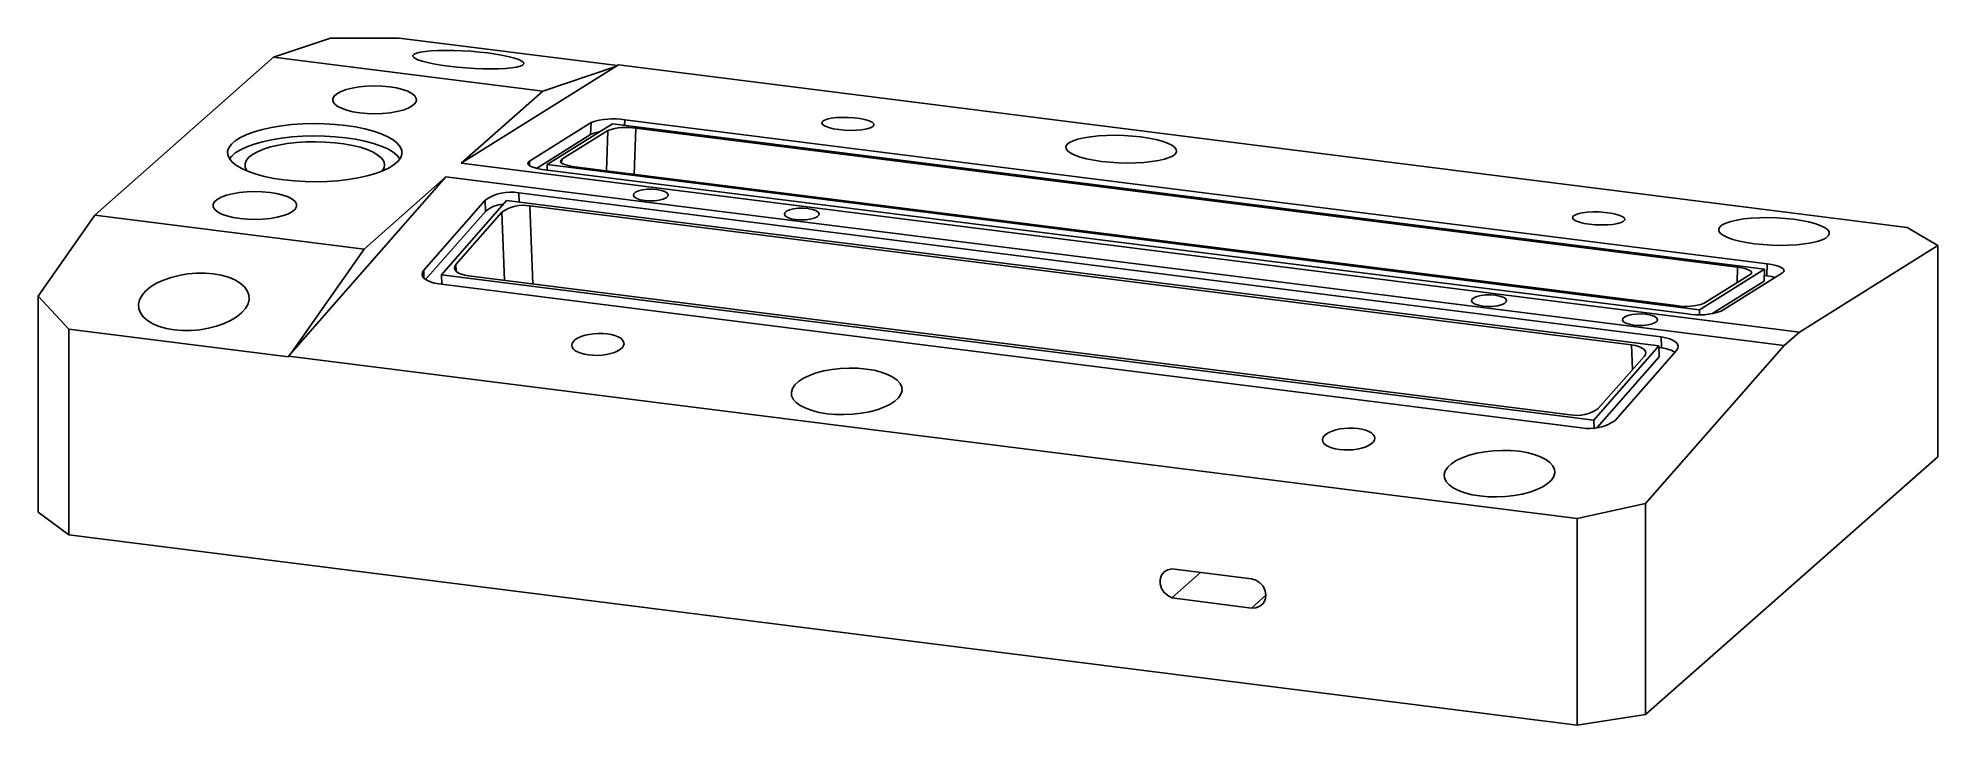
# Paper-space layout '_Dimetric' of a CAD drawing. Header units: millimetres. Extents: x 0.2 to 22, y -2.2 to 5.6.
import ezdxf

# ---------------------------------------------------------------- set-up
doc = ezdxf.new("R2010")
doc.units = ezdxf.units.MM

psp = doc.layouts.new('_Dimetric')

# ---------------------------------------------------------------- linework, layer by layer
at = {"color": 7, "linetype": 'Continuous', "lineweight": 25}
for p, q in [((2.917, 5.401), (3.567, 5.621)), ((3.567, 5.621), (4.354, 5.621)), ((6.859, 5.306), (4.354, 5.621)), ((2.917, 5.401), (0.866, 3.592)), ((6.004, 5.012), (2.917, 5.401)), ((5.067, 4.186), (6.87, 5.313)), ((6.004, 5.012), (6.841, 5.295)), ((6.87, 5.313), (21.64, 3.452)), ((6.004, 5.012), (5.067, 4.186)), ((6.555, 4.652), (5.851, 4.212)), ((6.8, 4.637), (6.054, 4.171)), ((6.55, 4.516), (6.555, 4.652)), ((20.008, 2.973), (6.8, 4.637)), ((20.037, 3.033), (6.941, 4.683)), ((19.697, 2.996), (7.069, 4.587)), ((6.55, 4.516), (5.929, 4.128)), ((6.747, 4.562), (6.219, 4.232)), ((5.067, 4.186), (20.408, 2.253)), ((6.052, 4.107), (6.054, 4.171)), ((6.054, 4.171), (19.262, 2.506)), ((6.365, 4.147), (18.993, 2.556)), ((3.087, 1.977), (4.89, 4.03)), ((4.89, 4.03), (3.953, 3.203)), ((4.89, 4.03), (20.231, 2.097)), ((6.026, 4.111), (19.122, 2.461)), ((5.341, 3.762), (4.637, 2.961)), ((5.586, 3.758), (4.84, 2.908)), ((5.345, 3.635), (5.341, 3.762)), ((18.794, 2.094), (5.586, 3.758)), ((18.823, 2.197), (5.727, 3.847)), ((0.216, 2.665), (0.866, 3.592)), ((3.953, 3.203), (0.866, 3.592)), ((5.345, 3.635), (4.659, 2.854)), ((5.533, 3.627), (5.005, 3.026)), ((18.483, 2.106), (5.855, 3.697)), ((21.995, 3.245), (21.64, 3.452)), ((3.116, 2.01), (3.953, 3.203)), ((20.408, 2.253), (21.995, 3.245)), ((21.995, 0.824), (21.995, 3.245)), ((4.84, 2.908), (18.048, 1.244)), ((4.844, 2.801), (4.84, 2.908)), ((5.151, 2.896), (17.779, 1.305)), ((19.262, 2.506), (20.008, 2.973)), ((19.315, 2.582), (19.843, 2.912)), ((19.401, 2.461), (20.004, 2.837)), ((19.508, 2.491), (20.212, 2.931)), ((20.004, 2.837), (20.008, 2.973)), ((20.032, 2.897), (20.006, 2.9)), ((20.032, 2.897), (20.037, 3.033)), ((0.571, 2.285), (0.216, 2.665)), ((0.216, 0.19), (0.216, 2.665)), ((4.812, 2.805), (17.908, 1.155)), ((19.26, 2.452), (19.262, 2.506)), ((0.571, -0.072), (0.571, 2.285)), ((3.087, 1.968), (0.571, 2.285)), ((18.827, 2.07), (18.823, 2.197)), ((20.231, 2.097), (20.408, 2.253)), ((3.087, 1.977), (17.857, 0.116)), ((3.087, 1.977), (3.087, 1.968)), ((18.048, 1.244), (18.794, 2.094)), ((18.088, 1.157), (18.799, 1.967)), ((18.101, 1.376), (18.629, 1.977)), ((18.294, 1.24), (18.998, 2.042)), ((18.643, 0.289), (20.231, 2.097)), ((18.799, 1.967), (18.794, 2.094)), ((18.827, 2.07), (18.795, 2.074)), ((18.052, 1.153), (18.048, 1.244)), ((18.643, -2.131), (21.995, 0.824)), ((17.857, 0.116), (18.643, 0.289)), ((18.643, -2.131), (18.643, 0.289)), ((0.216, 0.19), (0.571, -0.072)), ((17.857, -2.25), (17.857, 0.116)), ((0.571, -0.072), (17.857, -2.25)), ((14.125, -0.575), (13.214, -0.461)), ((13.541, -0.502), (13.214, -0.791)), ((13.214, -0.791), (14.125, -0.91)), ((17.857, -2.25), (18.643, -2.131))]:
    psp.add_line(p, q, dxfattribs=at)
at = {"color": 8, "linetype": 'Continuous', "lineweight": 25}
for p, q in [((6.939, 4.62), (6.941, 4.683)), ((7.051, 4.061), (7.069, 4.587)), ((6.731, 4.101), (6.747, 4.562)), ((5.849, 4.161), (5.851, 4.212)), ((6.218, 4.189), (6.219, 4.232)), ((5.731, 3.74), (5.727, 3.847)), ((5.563, 2.844), (5.533, 3.627)), ((5.889, 2.803), (5.855, 3.697)), ((4.64, 2.869), (4.637, 2.961)), ((5.008, 2.949), (5.005, 3.026)), ((19.691, 2.817), (19.697, 2.996)), ((18.494, 1.823), (18.483, 2.106)), ((14.291, -0.763), (14.125, -0.91))]:
    psp.add_line(p, q, dxfattribs=at)
at = {"color": 7, "linetype": 'Continuous', "lineweight": 25, "flags": 128}
for points in [[(4.924, 5.298), (5.02, 5.287), (5.119, 5.279), (5.218, 5.272), (5.316, 5.268), (5.41, 5.267), (5.497, 5.269), (5.576, 5.273), (5.644, 5.279), (5.7, 5.288), (5.743, 5.299), (5.77, 5.312), (5.783, 5.326), (5.78, 5.342), (5.761, 5.358), (5.727, 5.374), (5.679, 5.391), (5.618, 5.407), (5.546, 5.423), (5.463, 5.437), (5.373, 5.45), (5.277, 5.46), (5.179, 5.469), (5.079, 5.475), (4.981, 5.479), (4.887, 5.48), (4.8, 5.479), (4.721, 5.475), (4.653, 5.468), (4.597, 5.46), (4.555, 5.449), (4.527, 5.436), (4.514, 5.422), (4.517, 5.406), (4.536, 5.39), (4.57, 5.373), (4.618, 5.356), (4.679, 5.34), (4.751, 5.325), (4.834, 5.311), (4.924, 5.298)], [(3.905, 4.763), (3.99, 4.756), (4.078, 4.753), (4.166, 4.756), (4.251, 4.764), (4.33, 4.778), (4.401, 4.796), (4.46, 4.818), (4.506, 4.843), (4.537, 4.871), (4.553, 4.9), (4.552, 4.929), (4.535, 4.958), (4.502, 4.986), (4.455, 5.011), (4.395, 5.032), (4.324, 5.05), (4.244, 5.063), (4.159, 5.071), (4.07, 5.073), (3.982, 5.07), (3.897, 5.062), (3.818, 5.048), (3.748, 5.03), (3.689, 5.008), (3.643, 4.983), (3.612, 4.956), (3.596, 4.927), (3.597, 4.897), (3.614, 4.868), (3.646, 4.841), (3.694, 4.816), (3.754, 4.794), (3.825, 4.776), (3.905, 4.763)], [(3.035, 3.996), (3.155, 3.984), (3.278, 3.977), (3.404, 3.975), (3.529, 3.978), (3.652, 3.986), (3.771, 4), (3.884, 4.018), (3.989, 4.041), (4.084, 4.069), (4.169, 4.1), (4.241, 4.134), (4.3, 4.171), (4.344, 4.21), (4.373, 4.251), (4.387, 4.292), (4.385, 4.334), (4.367, 4.376), (4.334, 4.416), (4.286, 4.455), (4.224, 4.491), (4.149, 4.524), (4.061, 4.555), (3.963, 4.581), (3.856, 4.603), (3.742, 4.62), (3.622, 4.632), (3.498, 4.639), (3.373, 4.641), (3.247, 4.638), (3.124, 4.63), (3.006, 4.616), (2.893, 4.598), (2.788, 4.575), (2.692, 4.547), (2.608, 4.516), (2.536, 4.482), (2.477, 4.445), (2.432, 4.406), (2.403, 4.365), (2.389, 4.324), (2.391, 4.282), (2.409, 4.24), (2.442, 4.2), (2.49, 4.161), (2.552, 4.125), (2.628, 4.092), (2.715, 4.061), (2.813, 4.035), (2.92, 4.013), (3.035, 3.996)], [(9.394, 4.572), (9.461, 4.566), (9.531, 4.563), (9.599, 4.565), (9.661, 4.57), (9.715, 4.579), (9.757, 4.592), (9.786, 4.606), (9.798, 4.623), (9.795, 4.64), (9.776, 4.658), (9.742, 4.674), (9.694, 4.688), (9.637, 4.699), (9.572, 4.708), (9.502, 4.712), (9.433, 4.712), (9.368, 4.709), (9.309, 4.702), (9.261, 4.691), (9.225, 4.677), (9.205, 4.661), (9.2, 4.644), (9.211, 4.627), (9.238, 4.61), (9.279, 4.595), (9.332, 4.582), (9.394, 4.572)], [(4.365, 4.237), (4.334, 4.275), (4.286, 4.313), (4.224, 4.35), (4.149, 4.383), (4.061, 4.413), (3.963, 4.439), (3.856, 4.461), (3.742, 4.478), (3.622, 4.491), (3.498, 4.498), (3.373, 4.5), (3.247, 4.497), (3.124, 4.488), (3.006, 4.475), (2.893, 4.456), (2.788, 4.433), (2.692, 4.406), (2.608, 4.375), (2.536, 4.341), (2.477, 4.304), (2.432, 4.265), (2.411, 4.237)], [(2.617, 4.096), (2.61, 4.105), (2.592, 4.142), (2.589, 4.179), (2.602, 4.216), (2.63, 4.252), (2.674, 4.286), (2.73, 4.318), (2.8, 4.347), (2.882, 4.373), (2.973, 4.394), (3.072, 4.412), (3.177, 4.424), (3.287, 4.431), (3.398, 4.433), (3.509, 4.43), (3.618, 4.422), (3.723, 4.409), (3.82, 4.391), (3.91, 4.369), (3.989, 4.343), (4.057, 4.313), (4.111, 4.281), (4.152, 4.246), (4.178, 4.21), (4.188, 4.173), (4.183, 4.135), (4.162, 4.099), (4.16, 4.096)], [(12.407, 4.208), (12.317, 4.221), (12.235, 4.238), (12.162, 4.257), (12.101, 4.278), (12.053, 4.302), (12.019, 4.326), (12.001, 4.351), (11.998, 4.376), (12.01, 4.4), (12.038, 4.423), (12.08, 4.444), (12.136, 4.462), (12.205, 4.478), (12.283, 4.491), (12.371, 4.5), (12.464, 4.505), (12.562, 4.507), (12.662, 4.504), (12.761, 4.498), (12.856, 4.488), (12.947, 4.475), (13.029, 4.458), (13.102, 4.439), (13.163, 4.417), (13.211, 4.394), (13.244, 4.37), (13.263, 4.345), (13.266, 4.32), (13.254, 4.296), (13.226, 4.273), (13.183, 4.252), (13.127, 4.233), (13.059, 4.217), (12.98, 4.205), (12.893, 4.196), (12.799, 4.19), (12.702, 4.189), (12.602, 4.191), (12.503, 4.198), (12.407, 4.208)], [(5.851, 4.212), (5.836, 4.198), (5.832, 4.184), (5.839, 4.169), (5.858, 4.155), (5.888, 4.141), (5.927, 4.129), (5.973, 4.119), (6.026, 4.111)], [(6.219, 4.232), (6.207, 4.22), (6.204, 4.208), (6.21, 4.196), (6.226, 4.184), (6.25, 4.173), (6.282, 4.163), (6.321, 4.154), (6.365, 4.147)], [(2.532, 3.553), (2.618, 3.545), (2.706, 3.543), (2.794, 3.546), (2.879, 3.554), (2.958, 3.568), (3.028, 3.586), (3.088, 3.608), (3.134, 3.633), (3.165, 3.66), (3.18, 3.69), (3.18, 3.719), (3.163, 3.748), (3.13, 3.775), (3.083, 3.8), (3.023, 3.822), (2.951, 3.84), (2.872, 3.853), (2.786, 3.86), (2.698, 3.863), (2.61, 3.86), (2.525, 3.852), (2.446, 3.838), (2.376, 3.82), (2.317, 3.798), (2.271, 3.773), (2.239, 3.745), (2.224, 3.716), (2.225, 3.687), (2.242, 3.658), (2.274, 3.63), (2.321, 3.605), (2.382, 3.584), (2.453, 3.566), (2.532, 3.553)], [(7.311, 3.885), (7.255, 3.889), (7.199, 3.888), (7.145, 3.881), (7.099, 3.87), (7.065, 3.855), (7.045, 3.837), (7.041, 3.818), (7.053, 3.799), (7.08, 3.783), (7.12, 3.769), (7.17, 3.76), (7.225, 3.756), (7.282, 3.757), (7.335, 3.764), (7.381, 3.775), (7.415, 3.79), (7.435, 3.808), (7.44, 3.827), (7.428, 3.845), (7.401, 3.862), (7.361, 3.876), (7.311, 3.885)], [(8.9, 3.542), (8.956, 3.538), (9.012, 3.539), (9.066, 3.546), (9.112, 3.557), (9.146, 3.572), (9.166, 3.59), (9.17, 3.609), (9.158, 3.627), (9.131, 3.644), (9.091, 3.658), (9.041, 3.667), (8.986, 3.671), (8.929, 3.67), (8.876, 3.663), (8.83, 3.652), (8.796, 3.637), (8.776, 3.619), (8.771, 3.6), (8.783, 3.581), (8.81, 3.565), (8.85, 3.551), (8.9, 3.542)], [(17.999, 3.488), (18.067, 3.481), (18.137, 3.479), (18.205, 3.48), (18.267, 3.486), (18.321, 3.495), (18.363, 3.507), (18.391, 3.522), (18.404, 3.539), (18.401, 3.556), (18.382, 3.573), (18.347, 3.589), (18.3, 3.604), (18.243, 3.615), (18.177, 3.623), (18.108, 3.628), (18.039, 3.628), (17.973, 3.625), (17.915, 3.617), (17.867, 3.606), (17.831, 3.593), (17.81, 3.577), (17.806, 3.56), (17.817, 3.543), (17.844, 3.526), (17.885, 3.511), (17.938, 3.498), (17.999, 3.488)], [(19.891, 3.265), (19.801, 3.278), (19.718, 3.295), (19.645, 3.314), (19.584, 3.336), (19.536, 3.359), (19.503, 3.383), (19.484, 3.408), (19.481, 3.433), (19.493, 3.457), (19.521, 3.48), (19.564, 3.501), (19.62, 3.52), (19.688, 3.535), (19.767, 3.548), (19.854, 3.557), (19.948, 3.563), (20.046, 3.564), (20.145, 3.562), (20.244, 3.555), (20.34, 3.545), (20.43, 3.532), (20.512, 3.515), (20.585, 3.496), (20.646, 3.475), (20.694, 3.451), (20.728, 3.427), (20.746, 3.402), (20.749, 3.377), (20.737, 3.353), (20.709, 3.33), (20.667, 3.309), (20.611, 3.291), (20.543, 3.275), (20.464, 3.262), (20.376, 3.253), (20.283, 3.248), (20.185, 3.246), (20.085, 3.248), (19.986, 3.255), (19.891, 3.265)], [(2.226, 2.919), (2.131, 2.927), (2.032, 2.926), (1.932, 2.918), (1.834, 2.902), (1.741, 2.878), (1.653, 2.847), (1.575, 2.811), (1.506, 2.769), (1.45, 2.723), (1.408, 2.674), (1.38, 2.623), (1.368, 2.571), (1.371, 2.52), (1.389, 2.471), (1.423, 2.425), (1.471, 2.384), (1.532, 2.347), (1.605, 2.317), (1.687, 2.294), (1.777, 2.279), (1.873, 2.271), (1.972, 2.271), (2.072, 2.279), (2.169, 2.296), (2.263, 2.319), (2.351, 2.35), (2.429, 2.387), (2.497, 2.429), (2.553, 2.475), (2.596, 2.524), (2.624, 2.575), (2.636, 2.626), (2.633, 2.677), (2.614, 2.726), (2.581, 2.772), (2.533, 2.814), (2.472, 2.85), (2.399, 2.88), (2.317, 2.903), (2.226, 2.919)], [(4.637, 2.961), (4.622, 2.937), (4.618, 2.912), (4.625, 2.888), (4.644, 2.865), (4.674, 2.845), (4.713, 2.828), (4.759, 2.814), (4.812, 2.805)], [(5.005, 3.026), (4.993, 3.005), (4.99, 2.985), (4.996, 2.965), (5.012, 2.946), (5.036, 2.929), (5.069, 2.915), (5.107, 2.904), (5.151, 2.896)], [(19.843, 2.912), (19.856, 2.923), (19.859, 2.935), (19.853, 2.947), (19.837, 2.959), (19.812, 2.971), (19.78, 2.981), (19.741, 2.989), (19.697, 2.996)], [(20.128, 2.879), (20.085, 2.889), (20.032, 2.897)], [(20.212, 2.931), (20.227, 2.945), (20.231, 2.959), (20.223, 2.974), (20.204, 2.988), (20.175, 3.002), (20.136, 3.014), (20.089, 3.025), (20.037, 3.033)], [(16.778, 2.55), (16.833, 2.545), (16.89, 2.547), (16.944, 2.553), (16.989, 2.565), (17.024, 2.58), (17.044, 2.597), (17.048, 2.616), (17.036, 2.635), (17.009, 2.652), (16.969, 2.665), (16.919, 2.674), (16.864, 2.678), (16.807, 2.677), (16.753, 2.671), (16.708, 2.659), (16.673, 2.644), (16.653, 2.626), (16.649, 2.607), (16.661, 2.589), (16.688, 2.572), (16.728, 2.559), (16.778, 2.55)], [(18.65, 2.456), (18.594, 2.46), (18.537, 2.459), (18.484, 2.453), (18.438, 2.441), (18.404, 2.426), (18.384, 2.408), (18.379, 2.389), (18.391, 2.371), (18.418, 2.354), (18.458, 2.341), (18.508, 2.331), (18.564, 2.327), (18.621, 2.329), (18.674, 2.335), (18.72, 2.347), (18.754, 2.362), (18.774, 2.379), (18.779, 2.398), (18.767, 2.417), (18.74, 2.434), (18.7, 2.447), (18.65, 2.456)], [(6.527, 1.99), (6.48, 1.998), (6.437, 2.009), (6.401, 2.024), (6.371, 2.041), (6.35, 2.06), (6.337, 2.081), (6.333, 2.103), (6.338, 2.125), (6.353, 2.146), (6.375, 2.167), (6.406, 2.185), (6.443, 2.202), (6.486, 2.216), (6.534, 2.226), (6.585, 2.233), (6.637, 2.236), (6.689, 2.236), (6.739, 2.232), (6.786, 2.224), (6.829, 2.212), (6.865, 2.198), (6.895, 2.181), (6.916, 2.161), (6.929, 2.141), (6.933, 2.119), (6.928, 2.097), (6.914, 2.075), (6.891, 2.055), (6.861, 2.036), (6.823, 2.02), (6.78, 2.006), (6.732, 1.995), (6.682, 1.988), (6.629, 1.985), (6.577, 1.986), (6.527, 1.99)], [(18.998, 2.042), (19.013, 2.066), (19.017, 2.09), (19.009, 2.114), (18.99, 2.137), (18.961, 2.157), (18.922, 2.174), (18.875, 2.188), (18.823, 2.197)], [(18.629, 1.977), (18.642, 1.997), (18.645, 2.017), (18.639, 2.037), (18.623, 2.056), (18.598, 2.073), (18.566, 2.087), (18.527, 2.099), (18.483, 2.106)], [(9.71, 1.828), (9.8, 1.814), (9.882, 1.793), (9.955, 1.767), (10.016, 1.736), (10.064, 1.701), (10.098, 1.663), (10.116, 1.622), (10.12, 1.581), (10.107, 1.539), (10.079, 1.498), (10.037, 1.459), (9.981, 1.423), (9.913, 1.39), (9.834, 1.362), (9.747, 1.339), (9.653, 1.322), (9.555, 1.311), (9.455, 1.307), (9.356, 1.309), (9.261, 1.317), (9.171, 1.332), (9.088, 1.353), (9.016, 1.379), (8.954, 1.41), (8.906, 1.445), (8.873, 1.483), (8.854, 1.523), (8.851, 1.565), (8.863, 1.607), (8.891, 1.648), (8.934, 1.687), (8.99, 1.723), (9.058, 1.756), (9.137, 1.784), (9.224, 1.807), (9.318, 1.824), (9.416, 1.835), (9.515, 1.839), (9.614, 1.837), (9.71, 1.828)], [(15.133, 0.906), (15.086, 0.914), (15.043, 0.925), (15.007, 0.94), (14.977, 0.957), (14.956, 0.976), (14.943, 0.997), (14.939, 1.018), (14.944, 1.04), (14.958, 1.062), (14.981, 1.082), (15.012, 1.101), (15.049, 1.118), (15.092, 1.131), (15.14, 1.142), (15.191, 1.149), (15.243, 1.152), (15.295, 1.152), (15.345, 1.147), (15.392, 1.139), (15.435, 1.128), (15.471, 1.114), (15.501, 1.096), (15.522, 1.077), (15.535, 1.056), (15.539, 1.035), (15.534, 1.013), (15.52, 0.991), (15.497, 0.971), (15.466, 0.952), (15.429, 0.935), (15.386, 0.922), (15.338, 0.911), (15.287, 0.904), (15.235, 0.901), (15.183, 0.901), (15.133, 0.906)], [(17.193, 0.886), (17.283, 0.871), (17.366, 0.85), (17.438, 0.824), (17.499, 0.793), (17.547, 0.758), (17.581, 0.72), (17.6, 0.679), (17.603, 0.638), (17.59, 0.596), (17.563, 0.555), (17.52, 0.516), (17.464, 0.48), (17.396, 0.447), (17.317, 0.419), (17.23, 0.396), (17.136, 0.379), (17.038, 0.368), (16.939, 0.364), (16.84, 0.366), (16.744, 0.374), (16.654, 0.389), (16.572, 0.41), (16.499, 0.436), (16.438, 0.467), (16.39, 0.502), (16.356, 0.54), (16.337, 0.581), (16.334, 0.622), (16.347, 0.664), (16.375, 0.705), (16.417, 0.744), (16.473, 0.78), (16.541, 0.813), (16.62, 0.841), (16.707, 0.864), (16.801, 0.881), (16.899, 0.892), (16.999, 0.896), (17.097, 0.894), (17.193, 0.886)], [(13.214, -0.461), (13.165, -0.471), (13.123, -0.496), (13.093, -0.535), (13.077, -0.582), (13.077, -0.634), (13.093, -0.686), (13.123, -0.732), (13.165, -0.768), (13.214, -0.791)], [(14.125, -0.91), (14.176, -0.908), (14.222, -0.89), (14.259, -0.858), (14.282, -0.814), (14.291, -0.763), (14.282, -0.711), (14.259, -0.661), (14.222, -0.62), (14.176, -0.59), (14.125, -0.575)]]:
    psp.add_lwpolyline(points, dxfattribs=at)
at = {"color": 7, "linetype": 'Continuous', "lineweight": 25}
for centre, radius, start, end in [((6.806, 3.935), 0.76, 79.7644, 109.3097), ((6.957, 3.964), 0.633, 79.7644, 109.3097), ((6.694, 4.217), 0.332, 96.4337, 115.7449), ((5.632, 3.357), 0.499, 79.0608, 125.7258), ((5.572, 3.373), 0.346, 93.3076, 130.749), ((5.776, 3.289), 0.416, 79.0608, 125.7258), ((19.106, 3.179), 0.633, 259.7644, 289.3097), ((19.257, 3.208), 0.76, 259.7644, 289.3097), ((18.8, 1.72), 0.351, 59.1123, 85.4999), ((17.858, 1.713), 0.416, 259.0608, 305.7258), ((18.002, 1.645), 0.499, 259.0608, 305.7258)]:
    psp.add_arc(centre, radius, start, end, dxfattribs=at)

doc.saveas('drawing.dxf')
